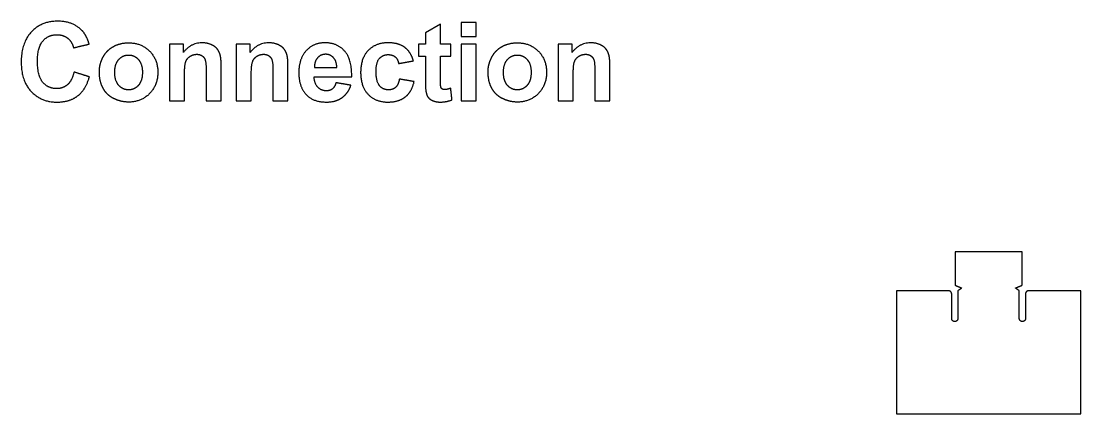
# Model space of a CAD drawing. Header units: millimetres. Extents: x -213 to 898, y -426 to 200.
# Drawn here: x 98.5 to 193.2, y 165 to 200.1 of the extents above; entities that cross this region are included whole.
import ezdxf

# ---------------------------------------------------------------- set-up
doc = ezdxf.new("R2010")
doc.units = ezdxf.units.MM
doc.layers.add('Cut', color=1, linetype='Continuous', true_color=0xff0000)
doc.layers.add('Layer 04', color=96, linetype='Continuous', true_color=0x007f00)

msp = doc.modelspace()

# ---------------------------------------------------------------- linework, layer by layer
at = {"layer": 'Cut'}
for points in [[(188, 179.5), (185, 179.5), (182, 179.5)], [(182, 179.5), (182, 178), (182, 176.5)], [(188, 176.5), (188, 178), (188, 179.5)], [(182, 176.5), (182.3, 176.375), (182.6, 176.25)], [(187.4, 176.25), (187.7, 176.375), (188, 176.5)], [(181.421, 176), (179.084, 176), (176.746, 176)], [(176.746, 176), (176.746, 170.5), (176.746, 165)], [(181.696, 173.525), (181.696, 174.625), (181.696, 175.725)], [(182.6, 176.25), (182.423, 176.125), (182.246, 176)], [(182.246, 176), (182.246, 174.763), (182.246, 173.525)], [(187.746, 176), (187.573, 176.125), (187.4, 176.25)], [(187.746, 173.525), (187.746, 174.763), (187.746, 176)], [(188.296, 175.725), (188.296, 174.625), (188.296, 173.525)], [(193.246, 176), (190.909, 176), (188.571, 176)], [(193.246, 165), (193.246, 170.5), (193.246, 176)], [(176.746, 165), (184.996, 165), (193.246, 165)]]:
    msp.add_open_spline(points, degree=2, dxfattribs=at)
for points in [[(181.696, 175.725), (181.696, 176), (181.421, 176)], [(188.571, 176), (188.296, 176), (188.296, 175.725)], [(181.971, 173.25), (181.696, 173.25), (181.696, 173.525)], [(182.246, 173.525), (182.246, 173.25), (181.971, 173.25)], [(188.021, 173.25), (187.746, 173.25), (187.746, 173.525)], [(188.296, 173.525), (188.296, 173.25), (188.021, 173.25)]]:
    msp.add_rational_spline(points, [1, 0.707106781187, 1], degree=2, dxfattribs=at)
at = {"layer": 'Layer 04'}
for p, q in [((135.97, 199.862), (134.623, 199.078)), ((134.623, 199.078), (134.623, 198.071)), ((135.97, 198.071), (135.97, 199.862)), ((134.623, 198.071), (134.008, 198.071)), ((134.008, 198.071), (134.008, 197.001)), ((136.887, 198.071), (135.97, 198.071)), ((136.887, 197.001), (136.887, 198.071)), ((134.008, 197.001), (134.623, 197.001)), ((134.623, 197.001), (134.623, 194.791)), ((135.97, 194.958), (135.97, 197.001)), ((135.97, 197.001), (136.887, 197.001)), ((115.008, 195.588), (115.008, 193)), ((116.35, 193), (116.35, 196.151)), ((120.982, 195.588), (120.982, 193)), ((122.323, 193), (122.323, 196.151)), ((149.779, 195.588), (149.779, 193)), ((151.121, 193), (151.121, 196.151)), ((115.008, 193), (116.35, 193)), ((120.982, 193), (122.323, 193)), ((149.779, 193), (151.121, 193))]:
    msp.add_line(p, q, dxfattribs=at)
for points, knots in [([(104.542, 198.071), (104.303, 198.911), (103.825, 199.36), (103.023, 200.119), (101.739, 200.119), (100.268, 200.119), (99.366, 199.152), (98.463, 198.186), (98.463, 196.438), (98.463, 194.786), (99.361, 193.833), (100.259, 192.881), (101.653, 192.881), (102.78, 192.881), (103.513, 193.437), (104.246, 193.993), (104.561, 195.139)], [-17, -17, -17, -16, -16, -15, -15, -14, -14, -13, -13, -12, -12, -11, -11, -10, -10, -9, -9, -9]), ([(103.19, 195.574), (103.014, 194.805), (102.608, 194.447), (102.202, 194.089), (101.638, 194.089), (100.874, 194.089), (100.397, 194.652), (99.92, 195.216), (99.92, 196.543), (99.92, 197.794), (100.404, 198.353), (100.889, 198.911), (101.667, 198.911), (102.231, 198.911), (102.624, 198.596), (103.018, 198.281), (103.143, 197.737)], [-26, -26, -26, -25, -25, -24, -24, -23, -23, -22, -22, -21, -21, -20, -20, -19, -19, -18, -18, -18]), ([(105.454, 195.607), (105.454, 194.733), (105.783, 194.124), (106.113, 193.516), (106.745, 193.201), (107.378, 192.885), (108.075, 192.885), (109.202, 192.885), (109.944, 193.642), (110.687, 194.399), (110.687, 195.55), (110.687, 196.691), (109.952, 197.438), (109.216, 198.186), (108.065, 198.186), (107.321, 198.186), (106.717, 197.856), (106.113, 197.527), (105.783, 196.901), (105.454, 196.276), (105.454, 195.607)], [-10, -10, -10, -9, -9, -8, -8, -7, -7, -6, -6, -5, -5, -4, -4, -3, -3, -2, -2, -1, -1, 0, 0, 0]), ([(116.35, 196.151), (116.35, 196.739), (116.276, 197.054), (116.202, 197.369), (116.013, 197.617), (115.825, 197.866), (115.457, 198.026), (115.089, 198.186), (114.645, 198.186), (113.638, 198.186), (112.974, 197.326)], [-24, -24, -24, -23, -23, -22, -22, -21, -21, -20, -20, -19, -19, -19]), ([(122.323, 196.151), (122.323, 196.739), (122.249, 197.054), (122.175, 197.369), (121.987, 197.617), (121.798, 197.866), (121.43, 198.026), (121.063, 198.186), (120.619, 198.186), (119.611, 198.186), (118.947, 197.326)], [-24, -24, -24, -23, -23, -22, -22, -21, -21, -20, -20, -19, -19, -19]), ([(128.029, 195.149), (128.058, 196.691), (127.404, 197.438), (126.75, 198.186), (125.618, 198.186), (124.611, 198.186), (123.952, 197.472), (123.293, 196.758), (123.293, 195.497), (123.293, 194.442), (123.794, 193.75), (124.429, 192.885), (125.752, 192.885), (126.587, 192.885), (127.144, 193.27), (127.7, 193.654), (127.958, 194.389)], [-13, -13, -13, -12, -12, -11, -11, -10, -10, -9, -9, -8, -8, -7, -7, -6, -6, -5, -5, -5]), ([(133.544, 196.572), (133.306, 197.388), (132.759, 197.787), (132.212, 198.186), (131.286, 198.186), (130.154, 198.186), (129.49, 197.486), (128.827, 196.786), (128.827, 195.531), (128.827, 194.289), (129.488, 193.587), (130.149, 192.885), (131.262, 192.885), (132.241, 192.885), (132.823, 193.349), (133.406, 193.812), (133.611, 194.719)], [-26, -26, -26, -25, -25, -24, -24, -23, -23, -22, -22, -21, -21, -20, -20, -19, -19, -18, -18, -18]), ([(140.224, 195.607), (140.224, 194.733), (140.554, 194.124), (140.883, 193.516), (141.516, 193.201), (142.149, 192.885), (142.846, 192.885), (143.973, 192.885), (144.715, 193.642), (145.458, 194.399), (145.458, 195.55), (145.458, 196.691), (144.722, 197.438), (143.987, 198.186), (142.836, 198.186), (142.091, 198.186), (141.487, 197.856), (140.883, 197.527), (140.554, 196.901), (140.224, 196.276), (140.224, 195.607)], [-10, -10, -10, -9, -9, -8, -8, -7, -7, -6, -6, -5, -5, -4, -4, -3, -3, -2, -2, -1, -1, 0, 0, 0]), ([(151.121, 196.151), (151.121, 196.739), (151.047, 197.054), (150.973, 197.369), (150.784, 197.617), (150.595, 197.866), (150.228, 198.026), (149.86, 198.186), (149.416, 198.186), (148.409, 198.186), (147.745, 197.326)], [-24, -24, -24, -23, -23, -22, -22, -21, -21, -20, -20, -19, -19, -19]), ([(113.07, 195.297), (113.07, 196.147), (113.172, 196.462), (113.275, 196.777), (113.552, 196.968), (113.829, 197.159), (114.177, 197.159), (114.45, 197.159), (114.643, 197.025), (114.836, 196.892), (114.922, 196.65), (115.008, 196.409), (115.008, 195.588)], [-14, -14, -14, -13, -13, -12, -12, -11, -11, -10, -10, -9, -9, -8, -8, -8]), ([(119.043, 195.297), (119.043, 196.147), (119.146, 196.462), (119.248, 196.777), (119.525, 196.968), (119.802, 197.159), (120.151, 197.159), (120.423, 197.159), (120.616, 197.025), (120.81, 196.892), (120.896, 196.65), (120.982, 196.409), (120.982, 195.588)], [-14, -14, -14, -13, -13, -12, -12, -11, -11, -10, -10, -9, -9, -8, -8, -8]), ([(126.697, 195.97), (126.683, 196.553), (126.396, 196.856), (126.11, 197.159), (125.699, 197.159), (125.26, 197.159), (124.973, 196.839), (124.687, 196.519), (124.692, 195.97)], [1, 1, 1, 2, 2, 3, 3, 4, 4, 5, 5, 5]), ([(147.84, 195.297), (147.84, 196.147), (147.943, 196.462), (148.046, 196.777), (148.323, 196.968), (148.6, 197.159), (148.948, 197.159), (149.22, 197.159), (149.414, 197.025), (149.607, 196.892), (149.693, 196.65), (149.779, 196.409), (149.779, 195.588)], [-14, -14, -14, -13, -13, -12, -12, -11, -11, -10, -10, -9, -9, -8, -8, -8]), ([(106.829, 195.535), (106.829, 194.781), (107.187, 194.38), (107.545, 193.979), (108.07, 193.979), (108.595, 193.979), (108.951, 194.38), (109.307, 194.781), (109.307, 195.545), (109.307, 196.29), (108.951, 196.691), (108.595, 197.092), (108.07, 197.092), (107.545, 197.092), (107.187, 196.691), (106.829, 196.29), (106.829, 195.535)], [0, 0, 0, 1, 1, 2, 2, 3, 3, 4, 4, 5, 5, 6, 6, 7, 7, 8, 8, 8]), ([(132.293, 194.943), (132.193, 194.413), (131.95, 194.196), (131.706, 193.979), (131.324, 193.979), (130.813, 193.979), (130.51, 194.351), (130.207, 194.724), (130.207, 195.626), (130.207, 196.438), (130.505, 196.784), (130.804, 197.13), (131.305, 197.13), (131.682, 197.13), (131.918, 196.93), (132.155, 196.729), (132.222, 196.333)], [-17, -17, -17, -16, -16, -15, -15, -14, -14, -13, -13, -12, -12, -11, -11, -10, -10, -9, -9, -9]), ([(141.6, 195.535), (141.6, 194.781), (141.958, 194.38), (142.316, 193.979), (142.841, 193.979), (143.366, 193.979), (143.722, 194.38), (144.078, 194.781), (144.078, 195.545), (144.078, 196.29), (143.722, 196.691), (143.366, 197.092), (142.841, 197.092), (142.316, 197.092), (141.958, 196.691), (141.6, 196.29), (141.6, 195.535)], [0, 0, 0, 1, 1, 2, 2, 3, 3, 4, 4, 5, 5, 6, 6, 7, 7, 8, 8, 8]), ([(126.621, 194.614), (126.511, 194.232), (126.296, 194.06), (126.081, 193.888), (125.766, 193.888), (125.303, 193.888), (124.992, 194.22), (124.682, 194.552), (124.668, 195.149)], [-18, -18, -18, -17, -17, -16, -16, -15, -15, -14, -14, -14]), ([(136.882, 194.127), (136.529, 193.998), (136.342, 193.998), (136.209, 193.998), (136.116, 194.065), (136.023, 194.132), (135.996, 194.234), (135.97, 194.337), (135.97, 194.958)], [-20, -20, -20, -19, -19, -18, -18, -17, -17, -16, -16, -16]), ([(134.666, 193.845), (134.719, 193.516), (134.855, 193.322), (134.991, 193.129), (135.282, 193.007), (135.574, 192.885), (135.937, 192.885), (136.529, 192.885), (136.997, 193.086)], [-25, -25, -25, -24, -24, -23, -23, -22, -22, -21, -21, -21])]:
    msp.add_open_spline(points, degree=2, knots=knots, dxfattribs=at)
for points in [[(139.16, 200), (138.489, 200), (137.818, 200)], [(137.818, 200), (137.818, 199.379), (137.818, 198.759)], [(139.16, 198.759), (139.16, 199.379), (139.16, 200)], [(137.818, 198.759), (138.489, 198.759), (139.16, 198.759)], [(103.143, 197.737), (103.842, 197.904), (104.542, 198.071)], [(112.974, 198.071), (112.351, 198.071), (111.728, 198.071)], [(111.728, 198.071), (111.728, 195.535), (111.728, 193)], [(112.974, 197.326), (112.974, 197.698), (112.974, 198.071)], [(118.947, 198.071), (118.324, 198.071), (117.701, 198.071)], [(117.701, 198.071), (117.701, 195.535), (117.701, 193)], [(118.947, 197.326), (118.947, 197.698), (118.947, 198.071)], [(139.16, 198.071), (138.489, 198.071), (137.818, 198.071)], [(137.818, 198.071), (137.818, 195.535), (137.818, 193)], [(139.16, 193), (139.16, 195.535), (139.16, 198.071)], [(147.745, 198.071), (147.122, 198.071), (146.499, 198.071)], [(146.499, 198.071), (146.499, 195.535), (146.499, 193)], [(147.745, 197.326), (147.745, 197.698), (147.745, 198.071)], [(132.222, 196.333), (132.883, 196.452), (133.544, 196.572)], [(104.561, 195.139), (103.876, 195.356), (103.19, 195.574)], [(113.07, 193), (113.07, 194.148), (113.07, 195.297)], [(119.043, 193), (119.043, 194.148), (119.043, 195.297)], [(124.692, 195.97), (125.694, 195.97), (126.697, 195.97)], [(147.84, 193), (147.84, 194.148), (147.84, 195.297)], [(124.668, 195.149), (126.349, 195.149), (128.029, 195.149)], [(127.958, 194.389), (127.289, 194.502), (126.621, 194.614)], [(133.611, 194.719), (132.952, 194.831), (132.293, 194.943)], [(134.623, 194.791), (134.623, 194.079), (134.666, 193.845)], [(136.997, 193.086), (136.939, 193.606), (136.882, 194.127)], [(111.728, 193), (112.399, 193), (113.07, 193)], [(117.701, 193), (118.372, 193), (119.043, 193)], [(137.818, 193), (138.489, 193), (139.16, 193)], [(146.499, 193), (147.17, 193), (147.84, 193)]]:
    msp.add_open_spline(points, degree=2, dxfattribs=at)

doc.saveas('drawing.dxf')
